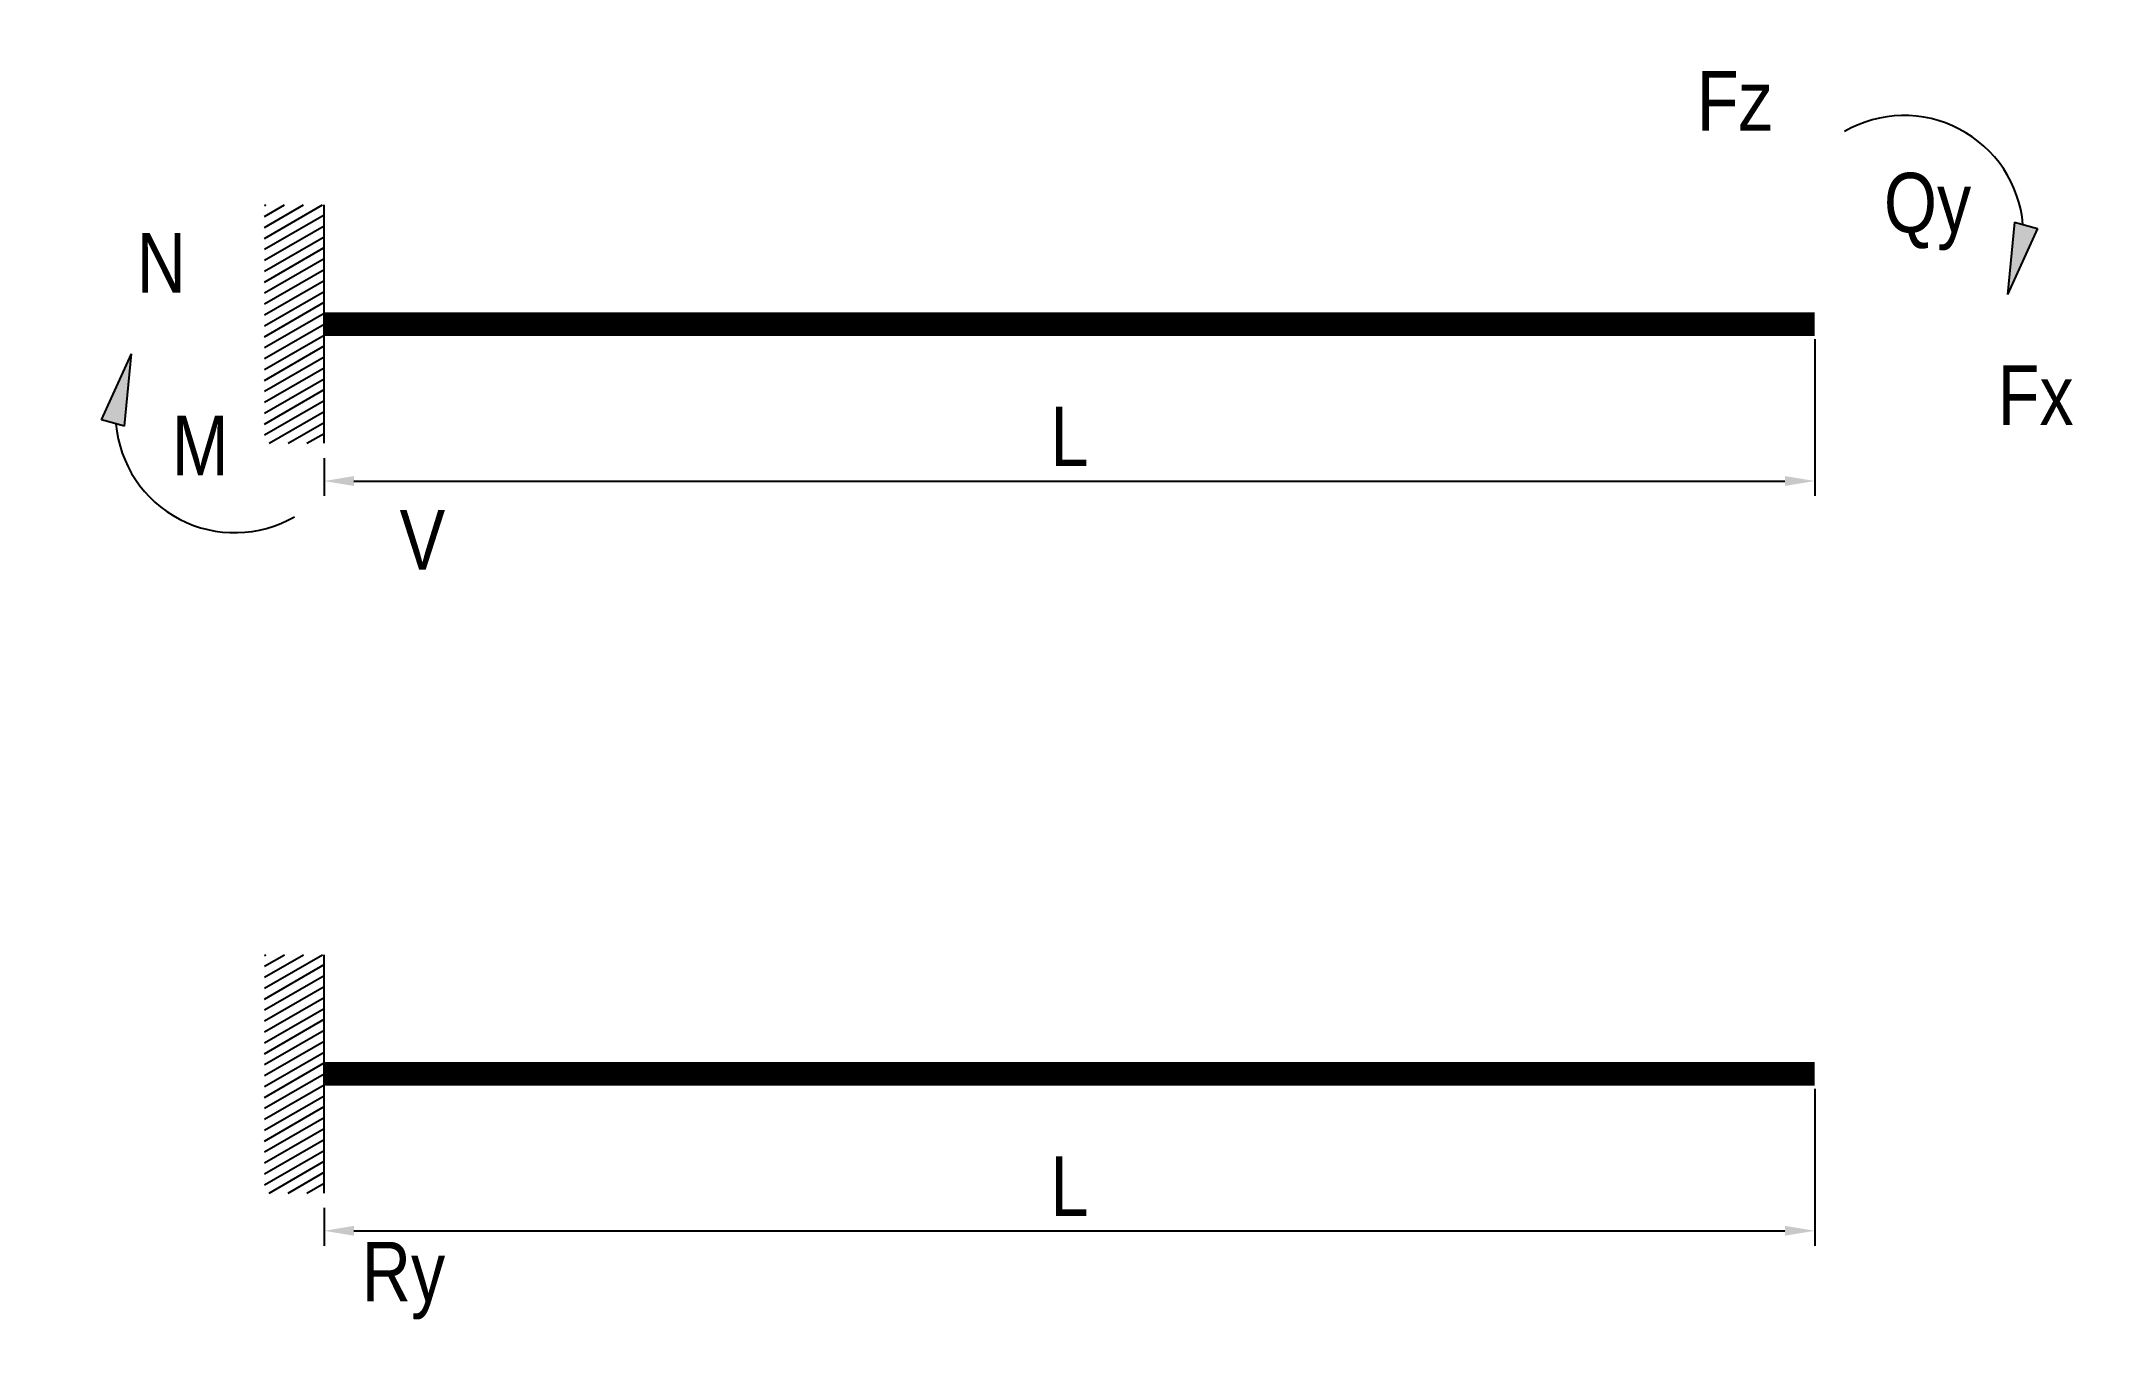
# Model space of a CAD drawing. Header units: metres. Extents: x -0.95 to 5.95, y -0.95 to 3.47.
import ezdxf

# ---------------------------------------------------------------- set-up
doc = ezdxf.new("R2010")
doc.units = ezdxf.units.M
for name, color, linetype in [('Annotation @ 0.05', 1, 'Continuous'), ('Dimensions', 106, 'Continuous'), ('Dimensions @ 0.05', 106, 'Continuous'), ('Forces', 1, 'Continuous'), ('Frames', 5, 'Continuous'), ('Hatchs', 8, 'Continuous'), ('Linework', 244, 'Continuous')]:
    doc.layers.add(name, color=color, linetype=linetype)
doc.styles.add('Annotative', font='technic_.ttf', dxfattribs={"height": 5})
doc.styles.get("Standard").update_dxf_attribs({"font": 'technic_.ttf'})
doc.dimstyles.new('Annotative', dxfattribs={"dimtxt": 4, "dimasz": 2, "dimexe": 1, "dimexo": 1, "dimgap": 1, "dimtad": 1, "dimrnd": 0.01, "dimzin": 0, "dimdsep": 46, "dimtxsty": 'Standard', "dimcen": 1.5, "dimclrt": 7, "dimazin": 0, "dimtfac": 1, "dimtofl": 0, "dimtmove": 0, "dimatfit": 3, "dimfxl": 1, "dimtolj": 1, "dimtzin": 0, "dimarcsym": 0})

# ---------------------------------------------------------------- blocks, each defined once
blk = doc.blocks.new('*D54')
at = {"layer": 'Defpoints', "color": 0, "transparency": 16777216}
for p in [(5, 0), (0, -0.4), (5, -0.5266)]:
    blk.add_point(p, dxfattribs=at)
at = {"layer": 'Dimensions', "color": 0, "lineweight": -2, "transparency": 16777216}
for p, q in [((5, -0.05), (5, -0.5766)), ((0, -0.45), (0, -0.5766)), ((0.1, -0.5266), (4.9, -0.5266))]:
    blk.add_line(p, q, dxfattribs=at)
at = {"layer": 'Dimensions', "color": 0, "transparency": 16777216}
for points in [[(0.1, -0.5099), (0.1, -0.5432), (0, -0.5266)], [(4.9, -0.5099), (4.9, -0.5432), (5, -0.5266)]]:
    blk.add_solid(points, dxfattribs=at)
at = {"layer": 'Dimensions', "color": 7, "transparency": 16777216, "insert": (2.5, -0.3766), "char_height": 0.2, "attachment_point": 5}
blk.add_mtext('\\A1;L', dxfattribs=at)
blk = doc.blocks.new('*D56')
at = {"layer": 'Defpoints', "color": 0, "transparency": 16777216}
for p in [(5, 2.5162), (0, 2.1162), (5, 1.9896)]:
    blk.add_point(p, dxfattribs=at)
at = {"layer": 'Dimensions', "color": 0, "lineweight": -2, "transparency": 16777216}
for p, q in [((5, 2.4662), (5, 1.9396)), ((0, 2.0662), (0, 1.9396)), ((0.1, 1.9896), (4.9, 1.9896))]:
    blk.add_line(p, q, dxfattribs=at)
at = {"layer": 'Dimensions', "color": 0, "transparency": 16777216}
for points in [[(0.1, 2.0063), (0.1, 1.973), (0, 1.9896)], [(4.9, 2.0063), (4.9, 1.973), (5, 1.9896)]]:
    blk.add_solid(points, dxfattribs=at)
at = {"layer": 'Dimensions', "color": 7, "transparency": 16777216, "insert": (2.5, 2.1396), "char_height": 0.2, "width": 0.281185, "attachment_point": 5}
blk.add_mtext('\\A1;L', dxfattribs=at)
blk = doc.blocks.new('AeccArrow')
at = {"flags": 128}
blk.add_lwpolyline([(-0.45, 0, 0, 0, 0), (0.1498, 0, 0.1, 0, 0), (0.4497, 0, 0, 0, 0)], format="xyseb", dxfattribs=at)

msp = doc.modelspace()

# ---------------------------------------------------------------- hatches: boundary and pattern name
at = {"layer": 'Forces'}
h = msp.add_hatch(color=256, dxfattribs=at)
h.dxf.hatch_style = 1
h.paths.add_polyline_path([(5.6698, 2.8582), (5.7471, 2.8375), (5.6464, 2.6161)])
h = msp.add_hatch(color=256, dxfattribs=at)
h.dxf.hatch_style = 1
h.paths.add_polyline_path([(-0.6464, 2.4162), (-0.7471, 2.1948), (-0.6698, 2.1741)])
at = {"layer": 'Hatchs'}
h = msp.add_hatch(dxfattribs=at)
h.set_pattern_fill('LINE', color=256, scale=0.01, angle=30)
h.set_pattern_definition([(30, (0, 2.516174), (-0.015875, 0.0274963), [])])
h.paths.add_polyline_path([(0, 2.9162), (-0.2, 2.9162), (-0.2, 2.1162), (0, 2.1162)])
h = msp.add_hatch(dxfattribs=at)
h.set_pattern_fill('LINE', color=256, scale=0.01, angle=30)
h.paths.add_polyline_path([(0, 0.4), (-0.2, 0.4), (-0.2, -0.4), (0, -0.4)])

# ---------------------------------------------------------------- linework, layer by layer
at = {"layer": 'Forces'}
for p, q in [((5.6698, 2.8582), (5.6464, 2.6161)), ((5.7471, 2.8375), (5.6464, 2.6161)), ((5.6698, 2.8582), (5.7471, 2.8375)), ((-0.7471, 2.1948), (-0.6464, 2.4162)), ((-0.6698, 2.1741), (-0.6464, 2.4162)), ((-0.6698, 2.1741), (-0.7471, 2.1948))]:
    msp.add_line(p, q, dxfattribs=at)
for centre, start, end in [((5.2999, 2.8161), 4.94191, 120), ((-0.2999, 2.2162), 184.94191, 300)]:
    msp.add_arc(centre, 0.4, start, end, dxfattribs=at)
at = {"layer": 'Frames', "const_width": 0.08, "flags": 128}
for points in [[(0, 2.5162), (5, 2.5162)], [(0, 0), (5, 0)]]:
    msp.add_lwpolyline(points, dxfattribs=at)
at = {"layer": 'Linework', "flags": 128}
for points in [[(0, 2.1162), (0, 2.9162)], [(0, -0.4), (0, 0.4)]]:
    msp.add_lwpolyline(points, dxfattribs=at)

# ---------------------------------------------------------------- block references
at = {"layer": 'Forces', "rotation": 89.99999999999997}
for p in [(5, 2.9662), (0, 2.0664), (0, -0.4497)]:
    msp.add_blockref('AeccArrow', p, dxfattribs=at)
at = {"layer": 'Forces', "xscale": -1}
msp.add_blockref('AeccArrow', (-0.4497, 2.5162), dxfattribs=at)
at = {"layer": 'Forces', "xscale": -1, "rotation": 180}
msp.add_blockref('AeccArrow', (5.45, 2.5162), dxfattribs=at)

# ---------------------------------------------------------------- texts
at = {"layer": 'Annotation @ 0.05', "char_height": 0.2, "style": 'Annotative'}
for s, insert, attachment_point in [('Fz', (4.8592, 3.1657), 9), ('Qy', (5.2319, 3.024), 1), ('N', (-0.4636, 2.8221), 3), ('Fx', (5.8684, 2.3778), 3), ('M', (-0.3202, 2.0084), 9), ('V', (0.4059, 1.6922), 9), ('Ry', (0.4059, -0.824), 9)]:
    msp.add_mtext_dynamic_manual_height_columns(s, width=0.231095, gutter_width=0.625, heights=[0], dxfattribs=dict(at, insert=insert, attachment_point=attachment_point))

# ---------------------------------------------------------------- dimensions: what is measured, and where the dimension line sits
at = {"layer": 'Dimensions @ 0.05'}
for base, p1, p2, picture, middle in [((5, 1.9896), (0, 2.1162), (5, 2.5162), '*D56', (2.5, 2.1396)), ((5, -0.5266), (0, -0.4), (5, 0), '*D54', (2.5, -0.3766))]:
    dim = msp.add_linear_dim(base=base, p1=p1, p2=p2, text='L', dimstyle='Annotative', override={"dimscale": 0.05, "dimtix": 0, "dimtofl": 0, "dimtmove": 0, "dimatfit": 3}, dxfattribs=at)
    dim.commit()
    dim.dimension.update_dxf_attribs({"geometry": picture, "text_midpoint": middle})

doc.saveas('drawing.dxf')
